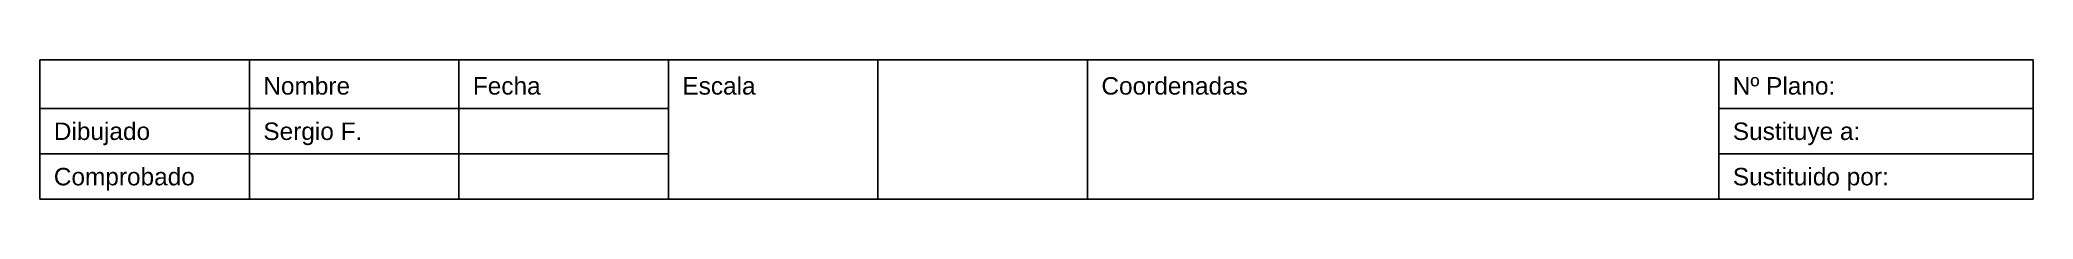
# Model space of a CAD drawing. Header units: millimetres. Extents: x 0 to 285, y 0 to 20.
import ezdxf

# ---------------------------------------------------------------- set-up
doc = ezdxf.new("R2010")
doc.units = ezdxf.units.MM
doc.styles.get("Standard").update_dxf_attribs({"font": 'arial.ttf'})

msp = doc.modelspace()

# ---------------------------------------------------------------- linework, layer by layer
for p, q in [((30, 20), (0, 20)), ((0, 20), (0, 0)), ((30, 13), (30, 20)), ((60, 20), (30, 20)), ((60, 13), (60, 20)), ((90, 20), (60, 20)), ((90, 13), (90, 20)), ((120, 20), (90, 20)), ((120, 13), (120, 20)), ((150, 20), (120, 20)), ((150, 13), (150, 20)), ((150, 20), (240.41, 20)), ((285.41, 20), (240.41, 20)), ((240.41, 20), (240.41, 0)), ((285.41, 20), (255.41, 20)), ((285.41, 20), (285.41, 0)), ((0, 13), (30, 13)), ((30, 13), (30, 6.5)), ((30, 13), (60, 13)), ((60, 13), (60, 6.5)), ((60, 13), (90, 13)), ((90, 13), (90, 6.5)), ((120, 13), (120, 6.5)), ((150, 13), (150, 6.5)), ((240.41, 13), (285.41, 13)), ((0, 6.5), (30, 6.5)), ((30, 6.5), (30, 0)), ((30, 6.5), (60, 6.5)), ((60, 6.5), (60, 0)), ((60, 6.5), (90, 6.5)), ((90, 6.5), (90, 0)), ((120, 6.5), (120, 0)), ((150, 6.5), (150, 0)), ((240.41, 6.5), (285.41, 6.5)), ((0, 0), (285.41, 0))]:
    msp.add_line(p, q)

# ---------------------------------------------------------------- texts
for s, p in [('Nombre', (32, 15)), ('Fecha', (62, 15)), ('Escala', (92, 15)), ('Coordenadas', (152, 15)), ('Nº Plano:', (242.41, 15)), ('Dibujado', (2, 8.5)), ('Sergio F.', (32, 8.5)), ('Sustituye a:', (242.41, 8.5)), ('Comprobado', (2, 2)), ('Sustituido por:', (242.41, 2))]:
    msp.add_text(s, height=2.5).set_placement(p)

doc.saveas('drawing.dxf')
